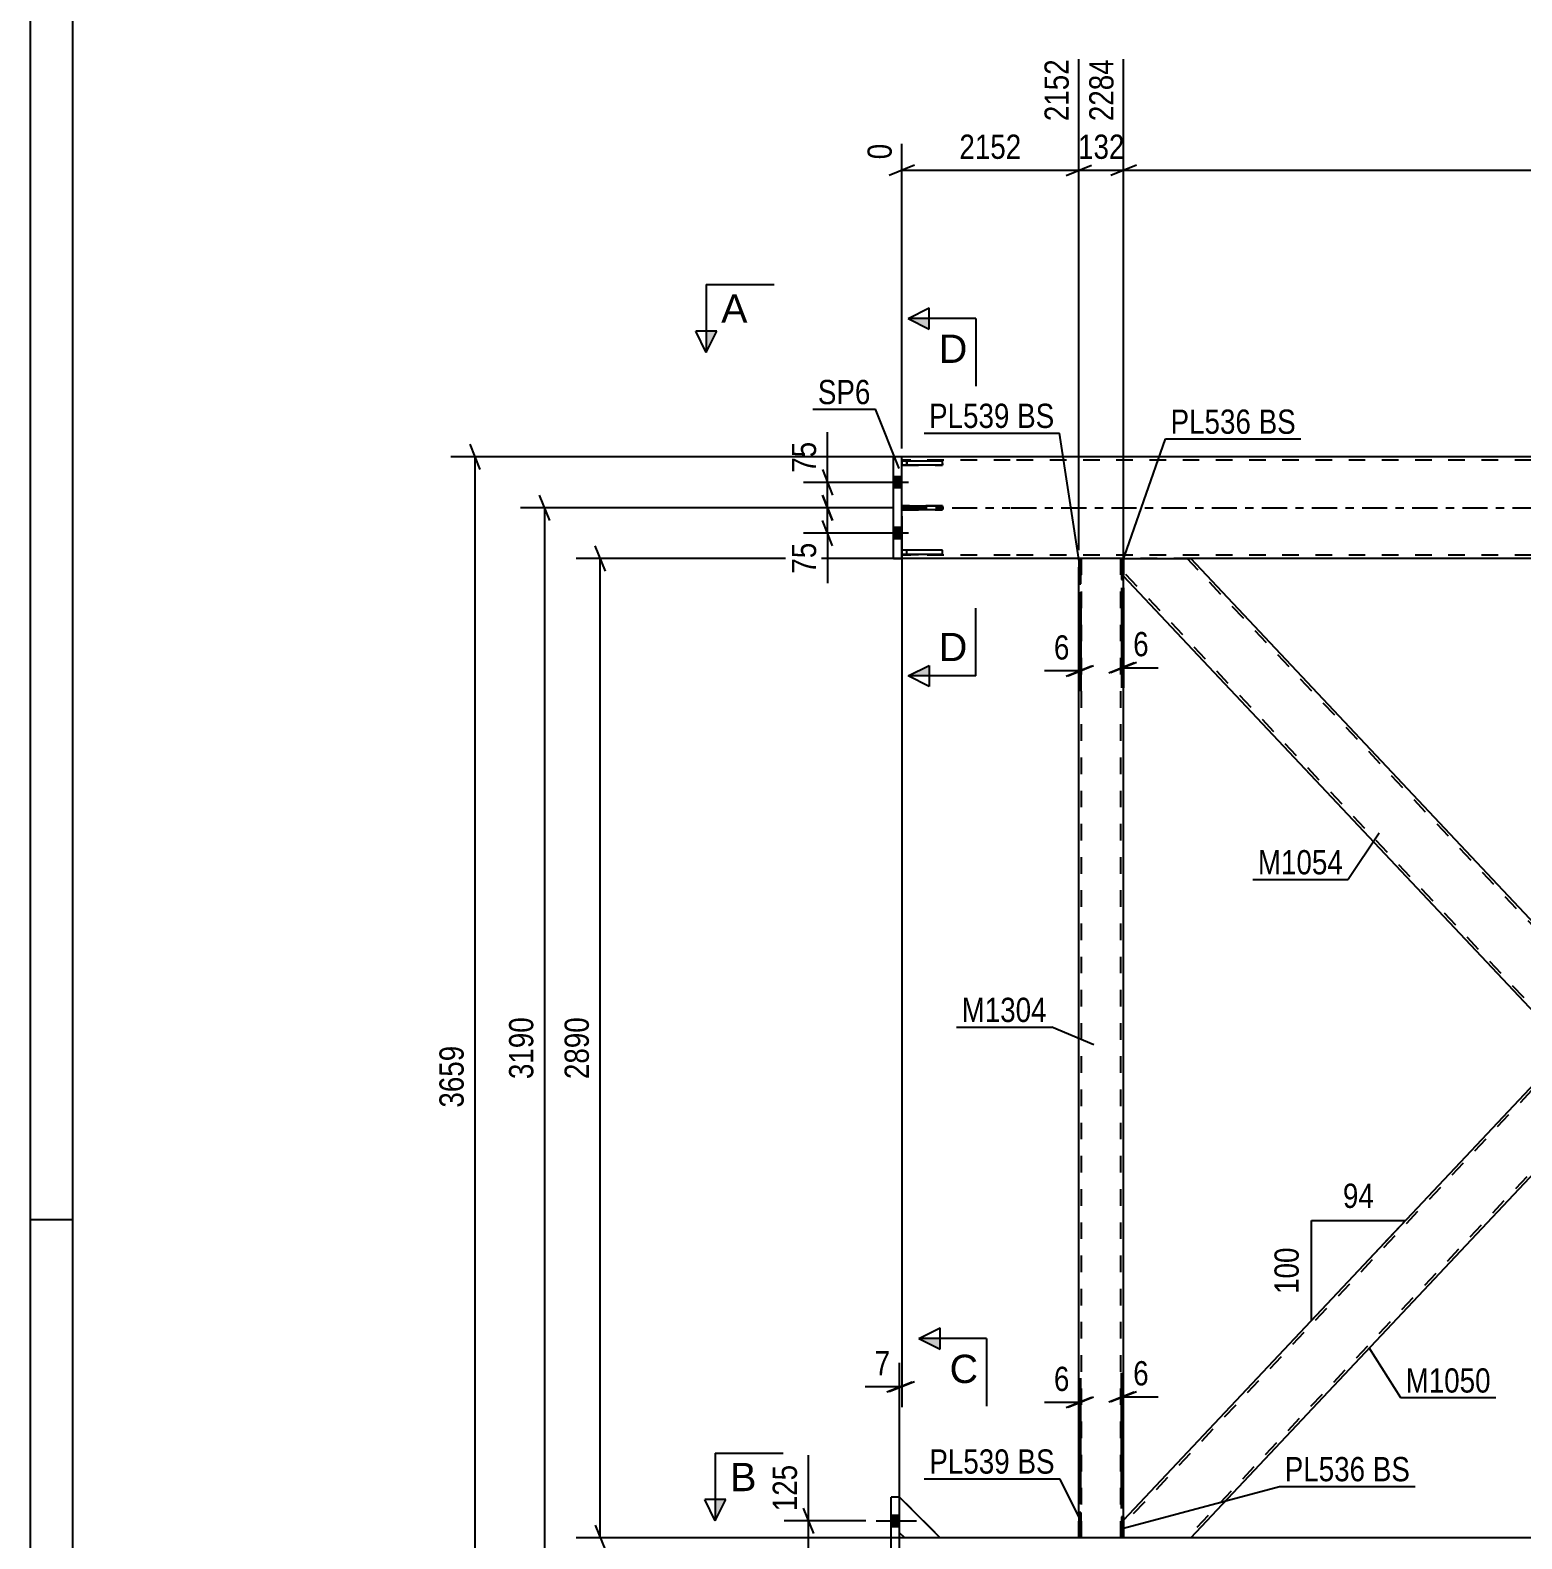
# Model space of a CAD drawing. Header units: millimetres. Extents: x 0 to 1189, y 0 to 841.
# Drawn here: x 0 to 176.1, y 558.3 to 736.4 of the extents above; entities that cross this region are included whole.
import ezdxf

# ---------------------------------------------------------------- set-up
doc = ezdxf.new("R2010")
doc.units = ezdxf.units.MM
doc.linetypes.add('DXK_LINE_DOT2', pattern=[3.9198, 1.9599, -1.9599])
doc.linetypes.add('DXK_LINE_DOT3', pattern=[5.9187, 2.979, -0.9799, 0.9799, -0.9799])
doc.styles.add('Arial', font='ARIAL.TTF', dxfattribs={"height": 0.2})
doc.styles.add('Arial Narrow', font='ARIALN.TTF', dxfattribs={"height": 0.2})

# ---------------------------------------------------------------- blocks, each defined once
blk = doc.blocks.new('Unknown-761554296-1134')
at = {"color": 5, "linetype": 'Continuous'}
for p, q in [((0, 841), (0, 0)), ((5, 836), (5, 5)), ((5, 596), (0, 596))]:
    blk.add_line(p, q, dxfattribs=at)
blk = doc.blocks.new('Part-761554296-4772 - 4678')
at = {"color": 7, "linetype": 'DXK_LINE_DOT2'}
for p, q in [((102.65, 559.05), (102.65, 563.25)), ((102.65, 563.25), (107.45, 558.45)), ((103.25, 558.45), (102.65, 559.05)), ((107.45, 558.45), (103.25, 558.45))]:
    blk.add_line(p, q, dxfattribs=at)
blk = doc.blocks.new('Part-761554296-4720 - 4678')
at = {"color": 2, "linetype": 'Continuous'}
for p, q in [((102.92, 674.55), (102.92, 675.03)), ((107.72, 675.03), (102.92, 675.03)), ((107.72, 674.85), (107.72, 675.03)), ((107.72, 674.55), (102.92, 674.55)), ((107.72, 674.55), (107.72, 674.85))]:
    blk.add_line(p, q, dxfattribs=at)
at = {"color": 7, "linetype": 'DXK_LINE_DOT2'}
for p, q in [((103.52, 674.55), (103.52, 675.03)), ((107.72, 674.85), (107.72, 674.85))]:
    blk.add_line(p, q, dxfattribs=at)
blk = doc.blocks.new('Part-761554296-4721 - 4678')
at = {"color": 2, "linetype": 'Continuous'}
for p, q in [((107.72, 685.55), (102.92, 685.55)), ((102.92, 685.55), (102.92, 685.07)), ((107.72, 685.07), (102.92, 685.07)), ((107.72, 685.26), (107.72, 685.55)), ((107.72, 685.25), (107.72, 685.07))]:
    blk.add_line(p, q, dxfattribs=at)
at = {"color": 7, "linetype": 'DXK_LINE_DOT2'}
for p, q in [((103.52, 685.07), (103.52, 685.55)), ((107.72, 685.26), (107.72, 685.25))]:
    blk.add_line(p, q, dxfattribs=at)
blk = doc.blocks.new('Part-761554296-4722 - 4678')
at = {"color": 2, "linetype": 'Continuous'}
for p, q in [((102.92, 679.81), (102.92, 680.29)), ((102.92, 680.29), (107.72, 680.29)), ((107.72, 679.81), (102.92, 679.81)), ((107.72, 680.29), (107.72, 679.81))]:
    blk.add_line(p, q, dxfattribs=at)
at = {"color": 7, "linetype": 'DXK_LINE_DOT2'}
blk.add_line((103.52, 679.81), (103.52, 680.29), dxfattribs=at)
blk = doc.blocks.new('Part-761554296-4732 - 4678')
at = {"color": 2, "linetype": 'Continuous'}
for p, q in [((101.65, 541.65), (101.65, 563.25)), ((102.65, 563.25), (101.65, 563.25)), ((102.65, 541.65), (102.65, 563.25)), ((102.65, 541.65), (101.65, 541.65))]:
    blk.add_line(p, q, dxfattribs=at)
blk = doc.blocks.new('Part-761554296-4737 - 4678')
at = {"color": 2, "linetype": 'Continuous'}
for p, q in [((101.92, 674.05), (101.92, 686.05)), ((102.92, 686.05), (101.92, 686.05)), ((102.92, 674.05), (102.92, 686.05)), ((101.92, 674.05), (102.92, 674.05))]:
    blk.add_line(p, q, dxfattribs=at)
blk = doc.blocks.new('Part-761554296-4741 - 4678')
at = {"color": 7, "linetype": 'DXK_LINE_DOT2'}
for p, q in [((107.72, 675.03), (102.92, 675.03)), ((102.92, 675.03), (102.92, 674.55)), ((103.52, 674.55), (103.52, 675.03)), ((107.72, 674.55), (107.72, 675.03)), ((102.92, 674.55), (107.72, 674.55))]:
    blk.add_line(p, q, dxfattribs=at)
blk = doc.blocks.new('Part-761554296-4742 - 4678')
at = {"color": 7, "linetype": 'DXK_LINE_DOT2'}
for p, q in [((107.72, 685.55), (102.92, 685.55)), ((102.92, 685.55), (102.92, 685.07)), ((102.92, 685.07), (107.72, 685.07)), ((103.52, 685.55), (103.52, 685.07)), ((107.72, 685.07), (107.72, 685.55))]:
    blk.add_line(p, q, dxfattribs=at)
blk = doc.blocks.new('Part-761554296-4984 - 4678')
at = {"color": 7, "linetype": 'DXK_LINE_DOT2'}
for p, q in [((129.1, 674.05), (123.82, 674.05)), ((123.82, 671.08), (123.82, 674.05)), ((124.14, 558.45), (124.14, 674.05)), ((128.78, 558.45), (128.78, 674.05)), ((129.1, 671.59), (129.1, 674.05)), ((123.82, 558.45), (123.82, 561.43)), ((129.1, 558.45), (129.1, 560.92)), ((129.1, 558.45), (123.82, 558.45))]:
    blk.add_line(p, q, dxfattribs=at)
at = {"color": 2, "linetype": 'Continuous'}
for p, q in [((129.1, 560.92), (129.1, 671.59)), ((123.82, 561.43), (123.82, 671.08))]:
    blk.add_line(p, q, dxfattribs=at)
blk = doc.blocks.new('Part-761554296-4743 - 4678')
at = {"color": 7, "linetype": 'DXK_LINE_DOT2'}
for p, q in [((107.72, 680.29), (102.92, 680.29)), ((102.92, 680.29), (102.92, 679.81)), ((102.92, 679.81), (107.72, 679.81)), ((103.52, 679.81), (103.52, 680.29)), ((107.72, 679.81), (107.72, 680.29))]:
    blk.add_line(p, q, dxfattribs=at)
blk = doc.blocks.new('Part-761554296-4773 - 4678')
at = {"color": 2, "linetype": 'Continuous'}
for p, q in [((102.65, 559.05), (102.65, 563.25)), ((102.65, 563.25), (107.45, 558.45)), ((103.25, 558.45), (102.65, 559.05)), ((107.45, 558.45), (103.25, 558.45))]:
    blk.add_line(p, q, dxfattribs=at)
blk = doc.blocks.new('Part-761554296-4952 - 4678')
at = {"color": 2, "linetype": 'Continuous'}
for p, q in [((129.1, 674.05), (136.98, 674.05)), ((186.46, 621.51), (137.05, 674.05)), ((181.52, 616.25), (129.1, 671.99)), ((186.02, 621.04), (181.52, 616.25)), ((186.02, 621.04), (186.33, 621.37)), ((186.46, 621.51), (186.33, 621.37))]:
    blk.add_line(p, q, dxfattribs=at)
at = {"color": 7, "linetype": 'DXK_LINE_DOT2'}
for p, q in [((129.1, 671.99), (129.1, 674.05)), ((137.05, 674.05), (136.17, 674.05)), ((186.24, 621.28), (136.61, 674.05)), ((181.74, 616.49), (129.1, 672.46)), ((186.19, 621.22), (186.02, 621.04)), ((186.33, 621.37), (186.24, 621.28)), ((181.74, 616.49), (181.76, 616.51))]:
    blk.add_line(p, q, dxfattribs=at)
blk = doc.blocks.new('Part-761554296-5034 - 4678')
at = {"color": 7, "linetype": 'DXK_LINE_DOT2'}
for p, q in [((236.32, 674.05), (129.1, 560.05)), ((235.94, 674.05), (235.88, 674.05)), ((243.82, 674.05), (239.97, 674.05)), ((243.82, 673.57), (243.82, 674.05)), ((243.82, 672.46), (136.61, 558.45)), ((243.82, 671.99), (243.82, 672.93)), ((186.46, 621.51), (181.52, 616.25)), ((191.4, 616.25), (186.46, 611)), ((129.1, 558.45), (129.1, 560.52)), ((136.5, 558.45), (136.17, 558.45)), ((136.79, 558.45), (136.61, 558.45)), ((137.05, 558.45), (136.98, 558.45))]:
    blk.add_line(p, q, dxfattribs=at)
at = {"color": 2, "linetype": 'Continuous'}
for p, q in [((235.88, 674.05), (186.46, 621.51)), ((239.97, 674.05), (235.94, 674.05)), ((243.82, 672.93), (243.82, 673.57)), ((243.82, 671.99), (191.4, 616.25)), ((181.52, 616.25), (129.1, 560.52)), ((137.05, 558.45), (186.46, 611)), ((136.17, 558.45), (129.1, 558.45)), ((136.79, 558.45), (136.17, 558.45)), ((136.98, 558.45), (136.79, 558.45)), ((136.98, 558.45), (136.98, 558.45))]:
    blk.add_line(p, q, dxfattribs=at)
blk = doc.blocks.new('Part-761554296-5039 - 4678')
at = {"color": 2, "linetype": 'Continuous'}
for p, q in [((124.06, 561.43), (123.82, 561.43)), ((123.82, 561.43), (123.82, 558.45)), ((124.06, 561.43), (124.06, 558.45)), ((124.06, 558.45), (123.82, 558.45))]:
    blk.add_line(p, q, dxfattribs=at)
blk = doc.blocks.new('Part-761554296-5044 - 4678')
at = {"color": 7, "linetype": 'DXK_LINE_DOT2'}
for p, q in [((128.86, 674.05), (129.1, 674.05)), ((128.86, 674.05), (128.86, 671.59)), ((129.1, 674.05), (129.1, 671.59)), ((128.86, 671.59), (129.1, 671.59))]:
    blk.add_line(p, q, dxfattribs=at)
blk = doc.blocks.new('Part-761554296-5049 - 4678')
at = {"color": 2, "linetype": 'Continuous'}
for p, q in [((129.1, 674.05), (128.86, 674.05)), ((128.86, 674.05), (128.86, 671.59)), ((129.1, 671.59), (129.1, 674.05)), ((128.86, 671.59), (129.1, 671.59))]:
    blk.add_line(p, q, dxfattribs=at)
blk = doc.blocks.new('Part-761554296-5064 - 4678')
at = {"color": 7, "linetype": 'DXK_LINE_DOT2'}
for p, q in [((123.82, 674.05), (124.06, 674.05)), ((123.82, 674.05), (123.82, 671.08)), ((124.06, 674.05), (124.06, 671.08)), ((123.82, 671.08), (124.06, 671.08))]:
    blk.add_line(p, q, dxfattribs=at)
blk = doc.blocks.new('Part-761554296-5069 - 4678')
at = {"color": 2, "linetype": 'Continuous'}
for p, q in [((124.06, 674.05), (123.82, 674.05)), ((123.82, 674.05), (123.82, 671.08)), ((124.06, 671.08), (124.06, 674.05)), ((123.82, 671.08), (124.06, 671.08))]:
    blk.add_line(p, q, dxfattribs=at)
blk = doc.blocks.new('Part-761554296-5143 - 4678')
at = {"color": 2, "linetype": 'Continuous'}
for p, q in [((115.72, 686.05), (102.92, 686.05)), ((244.47, 686.05), (115.82, 686.05)), ((115.72, 674.05), (102.92, 674.05)), ((123.82, 674.05), (115.82, 674.05)), ((128.86, 674.05), (124.06, 674.05)), ((235.94, 674.05), (136.98, 674.05))]:
    blk.add_line(p, q, dxfattribs=at)
at = {"color": 7, "linetype": 'DXK_LINE_DOT2'}
for p, q in [((102.92, 674.05), (102.92, 686.05)), ((115.72, 685.65), (102.92, 685.65)), ((1094.46, 685.65), (115.82, 685.65)), ((115.72, 674.45), (102.92, 674.45)), ((1094.46, 674.45), (115.82, 674.45)), ((124.06, 674.05), (123.82, 674.05)), ((136.98, 674.05), (128.86, 674.05))]:
    blk.add_line(p, q, dxfattribs=at)
at = {"color": 7, "linetype": 'DXK_LINE_DOT3'}
for p, q in [((102.92, 680.05), (115.72, 680.05)), ((115.82, 680.05), (1094.46, 680.05))]:
    blk.add_line(p, q, dxfattribs=at)
blk = doc.blocks.new('Bolt-761554296-5102 - 4678')
at = {"linetype": 'Continuous'}
for points in [[(101.65, 561.11), (101.65, 559.79), (102.65, 559.79), (102.65, 561.11)], [(101.65, 561.11), (101.65, 559.79), (102.65, 559.79), (102.65, 561.11)], [(101.65, 561.11), (101.65, 559.79), (102.65, 559.79), (102.65, 561.11)], [(101.65, 556.11), (101.65, 554.79), (102.65, 554.79), (102.65, 556.11)], [(101.65, 556.11), (101.65, 554.79), (102.65, 554.79), (102.65, 556.11)], [(101.65, 550.11), (101.65, 548.79), (102.65, 548.79), (102.65, 550.11)], [(101.65, 550.11), (101.65, 548.79), (102.65, 548.79), (102.65, 550.11)], [(101.65, 545.11), (101.65, 543.79), (102.65, 543.79), (102.65, 545.11)], [(101.65, 545.11), (101.65, 543.79), (102.65, 543.79), (102.65, 545.11)], [(101.65, 545.11), (101.65, 543.79), (102.65, 543.79), (102.65, 545.11)]]:
    blk.add_hatch(color=1, dxfattribs=at).paths.add_polyline_path(points)
at = {"color": 1, "linetype": 'Continuous'}
for p, q in [((101.65, 561.11), (102.65, 561.11)), ((101.65, 561.11), (102.65, 561.11)), ((101.65, 561.11), (102.65, 561.11)), ((99.89, 560.45), (104.65, 560.45)), ((99.89, 560.45), (104.65, 560.45)), ((99.89, 560.45), (104.65, 560.45)), ((101.65, 559.79), (102.65, 559.79)), ((101.65, 559.79), (102.65, 559.79)), ((101.65, 559.79), (102.65, 559.79)), ((101.65, 556.11), (102.65, 556.11)), ((101.65, 556.11), (102.65, 556.11)), ((99.89, 555.45), (104.65, 555.45)), ((99.89, 555.45), (104.65, 555.45)), ((101.65, 554.79), (102.65, 554.79)), ((101.65, 554.79), (102.65, 554.79)), ((99.89, 549.45), (104.65, 549.45)), ((99.89, 549.45), (104.65, 549.45)), ((101.65, 550.11), (102.65, 550.11)), ((101.65, 550.11), (102.65, 550.11)), ((101.65, 548.79), (102.65, 548.79)), ((101.65, 548.79), (102.65, 548.79)), ((101.65, 545.11), (102.65, 545.11)), ((101.65, 545.11), (102.65, 545.11)), ((101.65, 545.11), (102.65, 545.11)), ((99.89, 544.45), (104.65, 544.45)), ((99.89, 544.45), (104.65, 544.45)), ((99.89, 544.45), (104.65, 544.45)), ((101.65, 543.79), (102.65, 543.79)), ((101.65, 543.79), (102.65, 543.79)), ((101.65, 543.79), (102.65, 543.79))]:
    blk.add_line(p, q, dxfattribs=at)
blk = doc.blocks.new('Part-761554296-5112 - 4678')
at = {"color": 7, "linetype": 'DXK_LINE_DOT2'}
for p, q in [((128.86, 558.45), (128.86, 560.92)), ((129.1, 560.92), (128.86, 560.92)), ((129.1, 558.45), (129.1, 560.92)), ((129.1, 558.45), (128.86, 558.45))]:
    blk.add_line(p, q, dxfattribs=at)
blk = doc.blocks.new('Part-761554296-5117 - 4678')
at = {"color": 2, "linetype": 'Continuous'}
for p, q in [((129.1, 560.92), (128.86, 560.92)), ((128.86, 560.92), (128.86, 558.45)), ((129.1, 560.92), (129.1, 558.45)), ((129.1, 558.45), (128.86, 558.45))]:
    blk.add_line(p, q, dxfattribs=at)
blk = doc.blocks.new('Part-761554296-5122 - 4678')
at = {"color": 7, "linetype": 'DXK_LINE_DOT2'}
for p, q in [((123.82, 558.45), (123.82, 561.43)), ((124.06, 561.43), (123.82, 561.43)), ((124.06, 558.45), (124.06, 561.43)), ((124.06, 558.45), (123.82, 558.45))]:
    blk.add_line(p, q, dxfattribs=at)
blk = doc.blocks.new('Part-761554296-5138 - 4678')
at = {"color": 2, "linetype": 'Continuous'}
for p, q in [((103.25, 558.45), (102.65, 558.45)), ((115.72, 558.45), (107.45, 558.45)), ((123.82, 558.45), (115.82, 558.45)), ((128.86, 558.45), (124.06, 558.45)), ((235.94, 558.45), (136.98, 558.45))]:
    blk.add_line(p, q, dxfattribs=at)
at = {"color": 7, "linetype": 'DXK_LINE_DOT2'}
for p, q in [((102.65, 546.45), (102.65, 558.45)), ((107.45, 558.45), (103.25, 558.45)), ((124.06, 558.45), (123.82, 558.45)), ((136.98, 558.45), (128.86, 558.45))]:
    blk.add_line(p, q, dxfattribs=at)
blk = doc.blocks.new('Bolt-761554296-5146 - 4678')
at = {"linetype": 'Continuous'}
for points in [[(101.92, 683.71), (101.92, 682.39), (102.92, 682.39), (102.92, 683.71)], [(101.92, 683.71), (101.92, 682.39), (102.92, 682.39), (102.92, 683.71)], [(101.92, 677.71), (101.92, 676.39), (102.92, 676.39), (102.92, 677.71)], [(101.92, 677.71), (101.92, 676.39), (102.92, 676.39), (102.92, 677.71)]]:
    blk.add_hatch(color=1, dxfattribs=at).paths.add_polyline_path(points)
at = {"color": 1, "linetype": 'Continuous'}
for p, q in [((103.68, 683.05), (98.92, 683.05)), ((103.68, 683.05), (98.92, 683.05)), ((102.92, 683.71), (101.92, 683.71)), ((102.92, 683.71), (101.92, 683.71)), ((102.92, 682.39), (101.92, 682.39)), ((102.92, 682.39), (101.92, 682.39)), ((103.68, 677.05), (98.92, 677.05)), ((103.68, 677.05), (98.92, 677.05)), ((102.92, 677.71), (101.92, 677.71)), ((102.92, 677.71), (101.92, 677.71)), ((102.92, 676.39), (101.92, 676.39)), ((102.92, 676.39), (101.92, 676.39))]:
    blk.add_line(p, q, dxfattribs=at)
blk = doc.blocks.new('StraightDimension-761554296-28704 - 4678')
at = {"color": 7, "linetype": 'Continuous'}
for p, q in [((102.92, 679.05), (102.92, 573.87)), ((102.65, 553.45), (102.65, 579.12)), ((101.15, 575.67), (104.15, 576.87)), ((104.42, 576.87), (101.42, 575.67)), ((102.65, 576.27), (102.92, 576.27))]:
    blk.add_line(p, q, dxfattribs=at)
at = {"color": 0}
blk.add_wipeout([(102.12, 577.02), (102.12, 581.22), (99.1, 581.22), (99.1, 577.02)], dxfattribs=at)
at = {"color": 7, "linetype": 'Continuous'}
blk.add_line((102.65, 576.27), (98.57, 576.27), dxfattribs=at)
blk.add_line((102.65, 576.27), (98.57, 576.27), dxfattribs=at)
at = {"color": 3, "style": 'Arial Narrow'}
blk.add_text('7', height=2.86, dxfattribs=at).set_placement((99.7, 577.62))
blk = doc.blocks.new('StraightDimension-761554296-21493 - 4678')
at = {"color": 7, "linetype": 'Continuous'}
for p, q in [((123.82, 675.05), (123.82, 733)), ((129.1, 672.99), (129.1, 733)), ((122.32, 719.29), (125.32, 720.49)), ((123.82, 719.89), (129.1, 719.89)), ((130.6, 720.49), (127.6, 719.29))]:
    blk.add_line(p, q, dxfattribs=at)
at = {"color": 0}
blk.add_wipeout([(129.8, 720.64), (129.8, 724.84), (123.12, 724.84), (123.12, 720.64)], dxfattribs=at)
at = {"color": 3, "style": 'Arial Narrow'}
blk.add_text('132', height=2.863, dxfattribs=at).set_placement((123.72, 721.24))
at = {"color": 0, "linetype": 'Continuous'}
blk.add_wipeout([(128.5, 733.6), (124.3, 733.6), (124.3, 725.09), (128.5, 725.09)], dxfattribs=at)
at = {"color": 3, "linetype": 'Continuous', "style": 'Arial Narrow'}
blk.add_text('2284', height=2.863, rotation=90.0002, dxfattribs=at).set_placement((127.9, 725.69))
blk = doc.blocks.new('StraightDimension-761554296-5959 - 4678')
at = {"color": 7, "linetype": 'Continuous'}
for p, q in [((128.86, 670.59), (128.86, 658.77)), ((129.1, 670.59), (129.1, 658.77)), ((127.36, 660.57), (130.36, 661.77)), ((130.6, 661.77), (127.6, 660.57)), ((128.86, 661.17), (129.1, 661.17))]:
    blk.add_line(p, q, dxfattribs=at)
at = {"color": 0}
blk.add_wipeout([(132.65, 661.92), (132.65, 666.12), (129.63, 666.12), (129.63, 661.92)], dxfattribs=at)
at = {"color": 7, "linetype": 'Continuous'}
blk.add_line((129.1, 661.17), (133.18, 661.17), dxfattribs=at)
blk.add_line((129.1, 661.17), (133.18, 661.17), dxfattribs=at)
at = {"color": 3, "style": 'Arial Narrow'}
blk.add_text('6', height=2.86, dxfattribs=at).set_placement((130.23, 662.52))
blk = doc.blocks.new('StraightDimension-761554296-5991 - 4678')
at = {"color": 7, "linetype": 'Continuous'}
for p, q in [((67.91, 672.55), (66.71, 675.55)), ((122.82, 674.05), (64.46, 674.05)), ((67.31, 558.45), (67.31, 674.05)), ((66.71, 559.95), (67.91, 556.95)), ((122.82, 558.45), (64.46, 558.45))]:
    blk.add_line(p, q, dxfattribs=at)
at = {"color": 0}
blk.add_wipeout([(66.56, 620.51), (62.36, 620.51), (62.36, 612), (66.56, 612)], dxfattribs=at)
at = {"color": 3, "style": 'Arial Narrow'}
blk.add_text('2890', height=2.863, rotation=90.0002, dxfattribs=at).set_placement((65.96, 612.6))
blk = doc.blocks.new('StraightDimension-761554296-5634 - 4678')
at = {"color": 7, "linetype": 'Continuous'}
for p, q in [((93.54, 684.55), (94.74, 681.55)), ((99.91, 683.05), (91.29, 683.05)), ((94.14, 680.05), (94.14, 683.05)), ((94.74, 678.55), (93.54, 681.55)), ((101.92, 680.05), (91.29, 680.05))]:
    blk.add_line(p, q, dxfattribs=at)
at = {"color": 0}
blk.add_wipeout([(93.39, 688.44), (89.19, 688.44), (89.19, 683.58), (93.39, 683.58)], dxfattribs=at)
at = {"color": 7, "linetype": 'Continuous'}
blk.add_line((94.14, 683.05), (94.14, 688.96), dxfattribs=at)
blk.add_line((94.14, 683.05), (94.14, 688.96), dxfattribs=at)
at = {"color": 3, "style": 'Arial Narrow'}
blk.add_text('75', height=2.863, rotation=90.0002, dxfattribs=at).set_placement((92.79, 684.18))
blk = doc.blocks.new('StraightDimension-761554296-22182 - 4678')
at = {"color": 7, "linetype": 'Continuous'}
for p, q in [((128.86, 561.92), (128.86, 577.94)), ((129.1, 561.92), (129.1, 577.94)), ((127.36, 574.49), (130.36, 575.69)), ((130.6, 575.69), (127.6, 574.49)), ((128.86, 575.09), (129.1, 575.09))]:
    blk.add_line(p, q, dxfattribs=at)
at = {"color": 0}
blk.add_wipeout([(132.65, 575.84), (132.65, 580.04), (129.63, 580.04), (129.63, 575.84)], dxfattribs=at)
at = {"color": 7, "linetype": 'Continuous'}
blk.add_line((129.1, 575.09), (133.18, 575.09), dxfattribs=at)
blk.add_line((129.1, 575.09), (133.18, 575.09), dxfattribs=at)
at = {"color": 3, "style": 'Arial Narrow'}
blk.add_text('6', height=2.86, dxfattribs=at).set_placement((130.23, 576.44))
blk = doc.blocks.new('StraightDimension-761554296-5975 - 4678')
at = {"color": 7, "linetype": 'Continuous'}
for p, q in [((123.82, 670.08), (123.82, 658.38)), ((124.06, 670.08), (124.06, 658.38)), ((122.32, 660.18), (125.32, 661.38)), ((125.56, 661.38), (122.56, 660.18)), ((123.82, 660.78), (124.06, 660.78))]:
    blk.add_line(p, q, dxfattribs=at)
at = {"color": 0}
blk.add_wipeout([(123.3, 661.53), (123.3, 665.73), (120.27, 665.73), (120.27, 661.53)], dxfattribs=at)
at = {"color": 7, "linetype": 'Continuous'}
blk.add_line((123.82, 660.78), (119.74, 660.78), dxfattribs=at)
blk.add_line((123.82, 660.78), (119.74, 660.78), dxfattribs=at)
at = {"color": 3, "style": 'Arial Narrow'}
blk.add_text('6', height=2.86, dxfattribs=at).set_placement((120.87, 662.13))
blk = doc.blocks.new('StraightDimension-761554296-5416 - 4678')
at = {"color": 7, "linetype": 'Continuous'}
for p, q in [((61.35, 678.55), (60.15, 681.55)), ((100.92, 680.05), (57.9, 680.05)), ((60.75, 552.45), (60.75, 680.05)), ((60.15, 553.95), (61.35, 550.95)), ((100.65, 552.45), (57.9, 552.45))]:
    blk.add_line(p, q, dxfattribs=at)
at = {"color": 0}
blk.add_wipeout([(60, 620.51), (55.8, 620.51), (55.8, 612), (60, 612)], dxfattribs=at)
at = {"color": 3, "style": 'Arial Narrow'}
blk.add_text('3190', height=2.863, rotation=90.0002, dxfattribs=at).set_placement((59.4, 612.6))
blk = doc.blocks.new('StraightDimension-761554296-5618 - 4678')
at = {"color": 7, "linetype": 'Continuous'}
for p, q in [((53.13, 684.55), (51.93, 687.55)), ((243.47, 686.05), (49.68, 686.05)), ((52.53, 539.71), (52.53, 686.05))]:
    blk.add_line(p, q, dxfattribs=at)
at = {"color": 0}
blk.add_wipeout([(51.78, 617.14), (47.58, 617.14), (47.58, 608.63), (51.78, 608.63)], dxfattribs=at)
at = {"color": 3, "style": 'Arial Narrow'}
blk.add_text('3659', height=2.863, rotation=90.0002, dxfattribs=at).set_placement((51.18, 609.23))
blk = doc.blocks.new('StraightDimension-761554296-5625 - 4678')
at = {"color": 7, "linetype": 'Continuous'}
for p, q in [((93.54, 681.55), (94.74, 678.55)), ((101.92, 680.05), (91.29, 680.05)), ((94.14, 677.05), (94.14, 680.05)), ((100.13, 677.05), (91.29, 677.05)), ((94.74, 675.55), (93.54, 678.55))]:
    blk.add_line(p, q, dxfattribs=at)
at = {"color": 0}
blk.add_wipeout([(93.39, 676.53), (89.19, 676.53), (89.19, 671.67), (93.39, 671.67)], dxfattribs=at)
at = {"color": 7, "linetype": 'Continuous'}
blk.add_line((94.14, 677.05), (94.14, 671.15), dxfattribs=at)
blk.add_line((94.14, 677.05), (94.14, 671.15), dxfattribs=at)
at = {"color": 3, "style": 'Arial Narrow'}
blk.add_text('75', height=2.863, rotation=90.0002, dxfattribs=at).set_placement((92.79, 672.27))
blk = doc.blocks.new('StraightDimension-761554296-11591 - 4678')
at = {"color": 7, "linetype": 'Continuous'}
for p, q in [((91.28, 561.95), (92.48, 558.95)), ((98.65, 560.45), (89.03, 560.45)), ((91.88, 555.45), (91.88, 560.45)), ((92.48, 553.95), (91.28, 556.95)), ((98.65, 555.45), (89.03, 555.45))]:
    blk.add_line(p, q, dxfattribs=at)
at = {"color": 0}
blk.add_wipeout([(91.13, 567.66), (86.93, 567.66), (86.93, 560.98), (91.13, 560.98)], dxfattribs=at)
at = {"color": 7, "linetype": 'Continuous'}
blk.add_line((91.88, 560.45), (91.88, 568.19), dxfattribs=at)
blk.add_line((91.88, 560.45), (91.88, 568.19), dxfattribs=at)
at = {"color": 3, "style": 'Arial Narrow'}
blk.add_text('125', height=2.863, rotation=90.0002, dxfattribs=at).set_placement((90.53, 561.58))
blk = doc.blocks.new('StraightDimension-761554296-21492 - 4678')
at = {"color": 7, "linetype": 'Continuous'}
for p, q in [((129.1, 672.99), (129.1, 733)), ((235.88, 675.05), (235.88, 728.5)), ((130.6, 720.49), (127.6, 719.29)), ((129.1, 719.89), (235.88, 719.89)), ((234.38, 719.29), (237.38, 720.49))]:
    blk.add_line(p, q, dxfattribs=at)
at = {"color": 0, "linetype": 'Continuous'}
blk.add_wipeout([(235.28, 729.1), (231.08, 729.1), (231.08, 720.59), (235.28, 720.59)], dxfattribs=at)
at = {"color": 0}
blk.add_wipeout([(186.74, 720.64), (186.74, 724.84), (178.23, 724.84), (178.23, 720.64)], dxfattribs=at)
at = {"color": 3, "linetype": 'Continuous', "style": 'Arial Narrow'}
blk.add_text('4954', height=2.863, rotation=90.0002, dxfattribs=at).set_placement((234.68, 721.19))
at = {"color": 3, "style": 'Arial Narrow'}
blk.add_text('2669', height=2.863, dxfattribs=at).set_placement((178.83, 721.24))
blk = doc.blocks.new('StraightDimension-761554296-21494 - 4678')
at = {"color": 7, "linetype": 'Continuous'}
for p, q in [((123.82, 675.05), (123.82, 733)), ((102.92, 687.05), (102.92, 723.02)), ((104.42, 720.49), (101.42, 719.29)), ((102.92, 719.89), (123.82, 719.89)), ((122.32, 719.29), (125.32, 720.49))]:
    blk.add_line(p, q, dxfattribs=at)
at = {"color": 0, "linetype": 'Continuous'}
for points in [[(123.22, 733.6), (119.02, 733.6), (119.02, 725.09), (123.22, 725.09)], [(102.32, 723.62), (98.12, 723.62), (98.12, 720.59), (102.32, 720.59)]]:
    blk.add_wipeout(points, dxfattribs=at)
at = {"color": 0}
blk.add_wipeout([(117.63, 720.64), (117.63, 724.84), (109.11, 724.84), (109.11, 720.64)], dxfattribs=at)
at = {"color": 3, "linetype": 'Continuous', "style": 'Arial Narrow'}
for s, height, p in [('2152', 2.863, (122.62, 725.69)), ('0', 2.86, (101.72, 721.19))]:
    blk.add_text(s, height=height, rotation=90.0002, dxfattribs=at).set_placement(p)
at = {"color": 3, "style": 'Arial Narrow'}
blk.add_text('2152', height=2.863, dxfattribs=at).set_placement((109.71, 721.24))
blk = doc.blocks.new('StraightDimension-761554296-22161 - 4678')
at = {"color": 7, "linetype": 'Continuous'}
for p, q in [((123.82, 562.43), (123.82, 577.28)), ((124.06, 562.43), (124.06, 577.28)), ((122.32, 573.83), (125.32, 575.03)), ((125.56, 575.03), (122.56, 573.83)), ((123.82, 574.43), (124.06, 574.43))]:
    blk.add_line(p, q, dxfattribs=at)
at = {"color": 0}
blk.add_wipeout([(123.3, 575.18), (123.3, 579.38), (120.27, 579.38), (120.27, 575.18)], dxfattribs=at)
at = {"color": 7, "linetype": 'Continuous'}
blk.add_line((123.82, 574.43), (119.74, 574.43), dxfattribs=at)
blk.add_line((123.82, 574.43), (119.74, 574.43), dxfattribs=at)
at = {"color": 3, "style": 'Arial Narrow'}
blk.add_text('6', height=2.86, dxfattribs=at).set_placement((120.87, 575.78))
blk = doc.blocks.new('AngleDimension-761554296-23541 - 4678')
at = {"color": 7, "linetype": 'Continuous'}
for p, q in [((151.27, 595.89), (162.36, 595.89)), ((151.27, 584.09), (162.36, 595.89)), ((151.27, 584.09), (151.27, 595.89)), ((159.71, 593.06), (162.36, 595.89))]:
    blk.add_line(p, q, dxfattribs=at)
at = {"color": 0}
for points in [[(159.24, 596.79), (159.24, 600.99), (154.39, 600.99), (154.39, 596.79)], [(150.37, 593.33), (146.17, 593.33), (146.17, 586.64), (150.37, 586.64)]]:
    blk.add_wipeout(points, dxfattribs=at)
at = {"color": 3, "style": 'Arial Narrow'}
blk.add_text('94', height=2.863, dxfattribs=at).set_placement((154.99, 597.39))
blk.add_text('100', height=2.863, rotation=90.0002, dxfattribs=at).set_placement((149.77, 587.24))
blk = doc.blocks.new('MarkSet-761554296-6762 - 4678')
at = {"color": 0}
for points in [[(144.14, 688.78), (144.14, 691.78), (134.64, 691.78), (134.64, 688.78)], [(149.43, 688.78), (149.43, 691.78), (145.04, 691.78), (145.04, 688.78)]]:
    blk.add_wipeout(points, dxfattribs=at)
for points in [[(144.14, 688.78), (144.14, 691.78), (134.64, 691.78), (134.64, 688.78)], [(149.43, 688.78), (149.43, 691.78), (145.04, 691.78), (145.04, 688.78)]]:
    blk.add_wipeout(points, dxfattribs=at)
at = {"color": 30, "linetype": 'Continuous'}
for p, q in [((128.92, 673.55), (134.04, 688.18)), ((134.04, 688.18), (150.03, 688.18))]:
    blk.add_line(p, q, dxfattribs=at)
at = {"color": 3, "style": 'Arial Narrow'}
for s, p in [('PL536', (134.64, 688.78)), ('BS', (145.04, 688.78))]:
    blk.add_text(s, height=2.863, dxfattribs=at).set_placement(p)
blk = doc.blocks.new('SectionMark-761554296-6646 - 4678')
at = {"linetype": 'Continuous'}
blk.add_hatch(color=6, dxfattribs=at).paths.add_polyline_path([(80.89, 562.95), (82.14, 562.95), (80.89, 560.45)])
at = {"color": 6, "linetype": 'Continuous'}
for p, q in [((80.89, 568.45), (88.89, 568.45)), ((80.89, 568.45), (80.89, 560.45)), ((80.89, 560.45), (79.64, 562.95)), ((82.14, 562.95), (79.64, 562.95)), ((80.89, 560.45), (82.14, 562.95))]:
    blk.add_line(p, q, dxfattribs=at)
at = {"color": 0, "linetype": 'Continuous'}
blk.add_wipeout([(85.75, 563.95), (85.75, 567.45), (82.64, 567.45), (82.64, 563.95)], dxfattribs=at)
at = {"color": 3, "linetype": 'Continuous', "style": 'Arial'}
blk.add_text('B', height=3.34, dxfattribs=at).set_placement((82.64, 563.95))
blk = doc.blocks.new('Mark-761554296-4733 - 4678')
at = {"color": 0}
blk.add_wipeout([(99.21, 692.28), (99.21, 695.28), (93, 695.28), (93, 692.28)], dxfattribs=at)
blk.add_wipeout([(99.21, 692.28), (99.21, 695.28), (93, 695.28), (93, 692.28)], dxfattribs=at)
at = {"color": 30, "linetype": 'Continuous'}
for p in [(92.4, 691.68), (102.61, 684.69)]:
    blk.add_line(p, (99.81, 691.68), dxfattribs=at)
at = {"color": 3, "style": 'Arial Narrow'}
blk.add_text('SP6', height=2.863, dxfattribs=at).set_placement((93, 692.28))
blk = doc.blocks.new('MarkSet-761554296-6747 - 4678')
at = {"color": 0}
for points in [[(157.62, 565.12), (157.62, 568.12), (148.12, 568.12), (148.12, 565.12)], [(162.9, 565.12), (162.9, 568.12), (158.52, 568.12), (158.52, 565.12)]]:
    blk.add_wipeout(points, dxfattribs=at)
for points in [[(157.62, 565.12), (157.62, 568.12), (148.12, 568.12), (148.12, 565.12)], [(162.9, 565.12), (162.9, 568.12), (158.52, 568.12), (158.52, 565.12)]]:
    blk.add_wipeout(points, dxfattribs=at)
at = {"color": 30, "linetype": 'Continuous'}
for p, q in [((129.1, 559.6), (147.52, 564.52)), ((147.52, 564.52), (163.5, 564.52))]:
    blk.add_line(p, q, dxfattribs=at)
at = {"color": 3, "style": 'Arial Narrow'}
for s, p in [('PL536', (148.12, 565.12)), ('BS', (158.52, 565.12))]:
    blk.add_text(s, height=2.863, dxfattribs=at).set_placement(p)
blk = doc.blocks.new('SectionMark-761554296-6636 - 4678')
at = {"linetype": 'Continuous'}
for points in [[(107.42, 581.97), (107.42, 580.72), (104.92, 581.97)], [(107.42, 531.31), (107.42, 530.06), (104.92, 530.06)]]:
    blk.add_hatch(color=6, dxfattribs=at).paths.add_polyline_path(points)
at = {"color": 6, "linetype": 'Continuous'}
for p, q in [((104.92, 581.97), (107.42, 583.22)), ((107.42, 580.72), (107.42, 583.22)), ((112.92, 581.97), (104.92, 581.97)), ((104.92, 581.97), (107.42, 580.72)), ((112.92, 581.97), (112.92, 573.97)), ((112.92, 530.06), (112.92, 538.06)), ((104.92, 530.06), (107.42, 531.31)), ((107.42, 531.31), (107.42, 528.81)), ((112.92, 530.06), (104.92, 530.06)), ((107.42, 528.81), (104.92, 530.06))]:
    blk.add_line(p, q, dxfattribs=at)
at = {"color": 0, "linetype": 'Continuous'}
for points in [[(111.92, 576.72), (111.92, 580.22), (108.55, 580.22), (108.55, 576.72)], [(111.92, 531.81), (111.92, 535.31), (108.55, 535.31), (108.55, 531.81)]]:
    blk.add_wipeout(points, dxfattribs=at)
at = {"color": 3, "linetype": 'Continuous', "style": 'Arial'}
for p in [(108.55, 576.72), (108.55, 531.81)]:
    blk.add_text('C', height=3.34, dxfattribs=at).set_placement(p)
blk = doc.blocks.new('Mark-761554296-4948 - 4678')
at = {"color": 0}
blk.add_wipeout([(155, 636.77), (155, 639.77), (144.95, 639.77), (144.95, 636.77)], dxfattribs=at)
blk.add_wipeout([(155, 636.77), (155, 639.77), (144.95, 639.77), (144.95, 636.77)], dxfattribs=at)
at = {"color": 30, "linetype": 'Continuous'}
for p in [(159.28, 641.64), (144.35, 636.17)]:
    blk.add_line(p, (155.6, 636.17), dxfattribs=at)
at = {"color": 3, "style": 'Arial Narrow'}
blk.add_text('M1054', height=2.863, dxfattribs=at).set_placement((144.95, 636.77))
blk = doc.blocks.new('Mark-761554296-4980 - 4678')
at = {"color": 0}
blk.add_wipeout([(120.02, 619.34), (120.02, 622.34), (109.97, 622.34), (109.97, 619.34)], dxfattribs=at)
blk.add_wipeout([(120.02, 619.34), (120.02, 622.34), (109.97, 622.34), (109.97, 619.34)], dxfattribs=at)
at = {"color": 30, "linetype": 'Continuous'}
for p in [(109.37, 618.74), (125.57, 616.65)]:
    blk.add_line(p, (120.62, 618.74), dxfattribs=at)
at = {"color": 3, "style": 'Arial Narrow'}
blk.add_text('M1304', height=2.863, dxfattribs=at).set_placement((109.97, 619.34))
blk = doc.blocks.new('Mark-761554296-5030 - 4678')
at = {"color": 0}
blk.add_wipeout([(172.44, 575.59), (172.44, 578.59), (162.39, 578.59), (162.39, 575.59)], dxfattribs=at)
blk.add_wipeout([(172.44, 575.59), (172.44, 578.59), (162.39, 578.59), (162.39, 575.59)], dxfattribs=at)
at = {"color": 30, "linetype": 'Continuous'}
for p, q in [((158.04, 580.93), (161.79, 574.99)), ((161.79, 574.99), (173.04, 574.99))]:
    blk.add_line(p, q, dxfattribs=at)
at = {"color": 3, "style": 'Arial Narrow'}
blk.add_text('M1050', height=2.863, dxfattribs=at).set_placement((162.39, 575.59))
blk = doc.blocks.new('MarkSet-761554296-6725 - 4678')
at = {"color": 0}
for points in [[(115.67, 566.02), (115.67, 569.02), (106.16, 569.02), (106.16, 566.02)], [(120.95, 566.02), (120.95, 569.02), (116.57, 569.02), (116.57, 566.02)]]:
    blk.add_wipeout(points, dxfattribs=at)
for points in [[(115.67, 566.02), (115.67, 569.02), (106.16, 569.02), (106.16, 566.02)], [(120.95, 566.02), (120.95, 569.02), (116.57, 569.02), (116.57, 566.02)]]:
    blk.add_wipeout(points, dxfattribs=at)
at = {"color": 30, "linetype": 'Continuous'}
for p in [(105.56, 565.42), (123.88, 560.82)]:
    blk.add_line(p, (121.55, 565.42), dxfattribs=at)
at = {"color": 3, "style": 'Arial Narrow'}
for s, p in [('PL539', (106.16, 566.02)), ('BS', (116.57, 566.02))]:
    blk.add_text(s, height=2.863, dxfattribs=at).set_placement(p)
blk = doc.blocks.new('SectionMark-761554296-6644 - 4678')
at = {"linetype": 'Continuous'}
for points in [[(106.15, 702.4), (106.15, 701.15), (103.65, 702.4)], [(106.15, 661.44), (106.15, 660.19), (103.65, 660.19)]]:
    blk.add_hatch(color=6, dxfattribs=at).paths.add_polyline_path(points)
at = {"color": 6, "linetype": 'Continuous'}
for p, q in [((103.65, 702.4), (106.15, 703.65)), ((106.15, 701.15), (106.15, 703.65)), ((111.65, 702.4), (103.65, 702.4)), ((103.65, 702.4), (106.15, 701.15)), ((111.65, 702.4), (111.65, 694.4)), ((111.65, 660.19), (111.65, 668.19)), ((103.65, 660.19), (106.15, 661.44)), ((106.15, 661.44), (106.15, 658.94)), ((111.65, 660.19), (103.65, 660.19)), ((106.15, 658.94), (103.65, 660.19))]:
    blk.add_line(p, q, dxfattribs=at)
at = {"color": 0, "linetype": 'Continuous'}
for points in [[(110.65, 697.15), (110.65, 700.65), (107.28, 700.65), (107.28, 697.15)], [(110.65, 661.94), (110.65, 665.44), (107.28, 665.44), (107.28, 661.94)]]:
    blk.add_wipeout(points, dxfattribs=at)
at = {"color": 3, "linetype": 'Continuous', "style": 'Arial'}
for p in [(107.28, 697.15), (107.28, 661.94)]:
    blk.add_text('D', height=3.34, dxfattribs=at).set_placement(p)
blk = doc.blocks.new('SectionMark-761554296-6648 - 4678')
at = {"linetype": 'Continuous'}
blk.add_hatch(color=6, dxfattribs=at).paths.add_polyline_path([(79.83, 700.89), (81.08, 700.89), (79.83, 698.39)])
at = {"color": 6, "linetype": 'Continuous'}
for p, q in [((79.83, 706.39), (87.83, 706.39)), ((79.83, 706.39), (79.83, 698.39)), ((79.83, 698.39), (78.58, 700.89)), ((81.08, 700.89), (78.58, 700.89)), ((79.83, 698.39), (81.08, 700.89))]:
    blk.add_line(p, q, dxfattribs=at)
at = {"color": 0, "linetype": 'Continuous'}
blk.add_wipeout([(84.69, 701.89), (84.69, 705.39), (81.58, 705.39), (81.58, 701.89)], dxfattribs=at)
at = {"color": 3, "linetype": 'Continuous', "style": 'Arial'}
blk.add_text('A', height=3.34, dxfattribs=at).set_placement((81.58, 701.89))
blk = doc.blocks.new('MarkSet-761554296-6768 - 4678')
at = {"color": 0}
for points in [[(115.63, 689.47), (115.63, 692.47), (106.13, 692.47), (106.13, 689.47)], [(120.91, 689.47), (120.91, 692.47), (116.53, 692.47), (116.53, 689.47)]]:
    blk.add_wipeout(points, dxfattribs=at)
for points in [[(115.63, 689.47), (115.63, 692.47), (106.13, 692.47), (106.13, 689.47)], [(120.91, 689.47), (120.91, 692.47), (116.53, 692.47), (116.53, 689.47)]]:
    blk.add_wipeout(points, dxfattribs=at)
at = {"color": 30, "linetype": 'Continuous'}
for p in [(105.53, 688.87), (123.88, 673.45)]:
    blk.add_line(p, (121.51, 688.87), dxfattribs=at)
at = {"color": 3, "style": 'Arial Narrow'}
for s, p in [('PL539', (106.13, 689.47)), ('BS', (116.53, 689.47))]:
    blk.add_text(s, height=2.863, dxfattribs=at).set_placement(p)

msp = doc.modelspace()

# ---------------------------------------------------------------- block references
for name in ['Unknown-761554296-1134', 'Part-761554296-5143 - 4678', 'Part-761554296-4737 - 4678', 'Part-761554296-4721 - 4678', 'Part-761554296-4742 - 4678', 'Bolt-761554296-5146 - 4678', 'Part-761554296-4722 - 4678', 'Part-761554296-4743 - 4678', 'Part-761554296-4720 - 4678', 'Part-761554296-4741 - 4678', 'Part-761554296-4984 - 4678', 'Part-761554296-5064 - 4678', 'Part-761554296-5069 - 4678', 'Part-761554296-5044 - 4678', 'Part-761554296-5049 - 4678', 'Part-761554296-4952 - 4678', 'Part-761554296-5034 - 4678', 'Part-761554296-4732 - 4678', 'Part-761554296-4772 - 4678', 'Part-761554296-4773 - 4678', 'Bolt-761554296-5102 - 4678', 'Part-761554296-5039 - 4678', 'Part-761554296-5122 - 4678', 'Part-761554296-5112 - 4678', 'Part-761554296-5117 - 4678', 'Part-761554296-5138 - 4678']:
    msp.add_blockref(name, (0, 0))

# ---------------------------------------------------------------- next in the draw order: block references
for name in ['StraightDimension-761554296-21493 - 4678', 'StraightDimension-761554296-28704 - 4678', 'StraightDimension-761554296-5959 - 4678', 'StraightDimension-761554296-22182 - 4678']:
    msp.add_blockref(name, (0, 0))

# ---------------------------------------------------------------- next in the draw order: block references
for name in ['StraightDimension-761554296-5634 - 4678', 'StraightDimension-761554296-5991 - 4678']:
    msp.add_blockref(name, (0, 0))

# ---------------------------------------------------------------- next in the draw order: block references
for name in ['StraightDimension-761554296-5416 - 4678', 'StraightDimension-761554296-5975 - 4678']:
    msp.add_blockref(name, (0, 0))

# ---------------------------------------------------------------- next in the draw order: block references
msp.add_blockref('StraightDimension-761554296-5618 - 4678', (0, 0))

# ---------------------------------------------------------------- next in the draw order: block references
for name in ['StraightDimension-761554296-21492 - 4678', 'StraightDimension-761554296-5625 - 4678', 'Mark-761554296-4948 - 4678', 'Mark-761554296-4980 - 4678', 'AngleDimension-761554296-23541 - 4678', 'Mark-761554296-5030 - 4678', 'StraightDimension-761554296-22161 - 4678', 'StraightDimension-761554296-11591 - 4678']:
    msp.add_blockref(name, (0, 0))

# ---------------------------------------------------------------- next in the draw order: block references
for name in ['StraightDimension-761554296-21494 - 4678', 'MarkSet-761554296-6762 - 4678', 'SectionMark-761554296-6646 - 4678']:
    msp.add_blockref(name, (0, 0))

# ---------------------------------------------------------------- next in the draw order: block references
for name in ['SectionMark-761554296-6644 - 4678', 'Mark-761554296-4733 - 4678', 'SectionMark-761554296-6636 - 4678', 'MarkSet-761554296-6747 - 4678']:
    msp.add_blockref(name, (0, 0))

# ---------------------------------------------------------------- next in the draw order: block references
for name in ['SectionMark-761554296-6648 - 4678', 'MarkSet-761554296-6768 - 4678', 'MarkSet-761554296-6725 - 4678']:
    msp.add_blockref(name, (0, 0))

doc.saveas('drawing.dxf')
